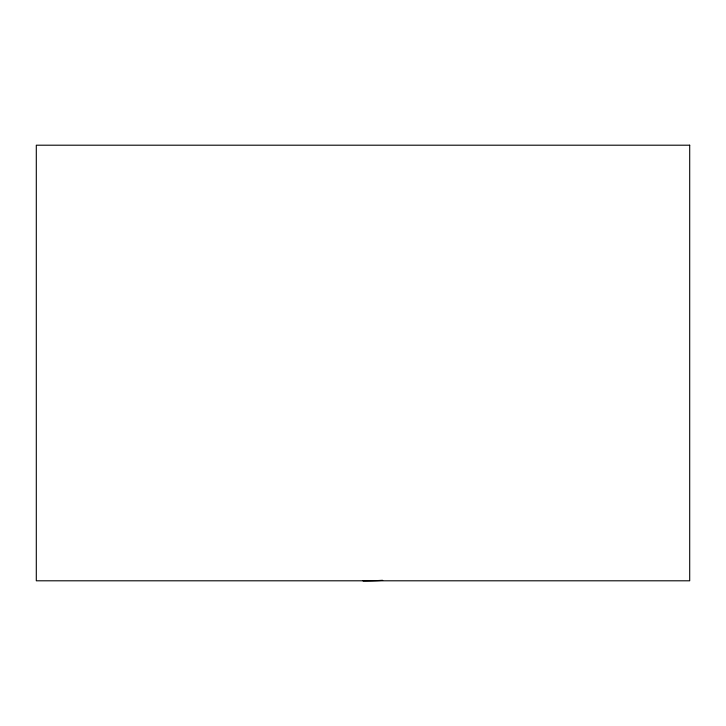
<?xml version="1.0" encoding="UTF-8"?>
<svg xmlns="http://www.w3.org/2000/svg" width="726" height="726" viewBox="0 0 726 726"><rect width="100%" height="100%" fill="white"/><g stroke="black" fill="none" stroke-linecap="round" stroke-linejoin="round"><path stroke-width="1.09" d="M689.7 145.2L36.3 145.2L36.3 580.8L689.7 580.8L689.7 145.2M363 580.727A94.761 13.667 0 0 0 382.629 580.419A94.761 13.667 0 0 1 363 580.727"/></g></svg>
